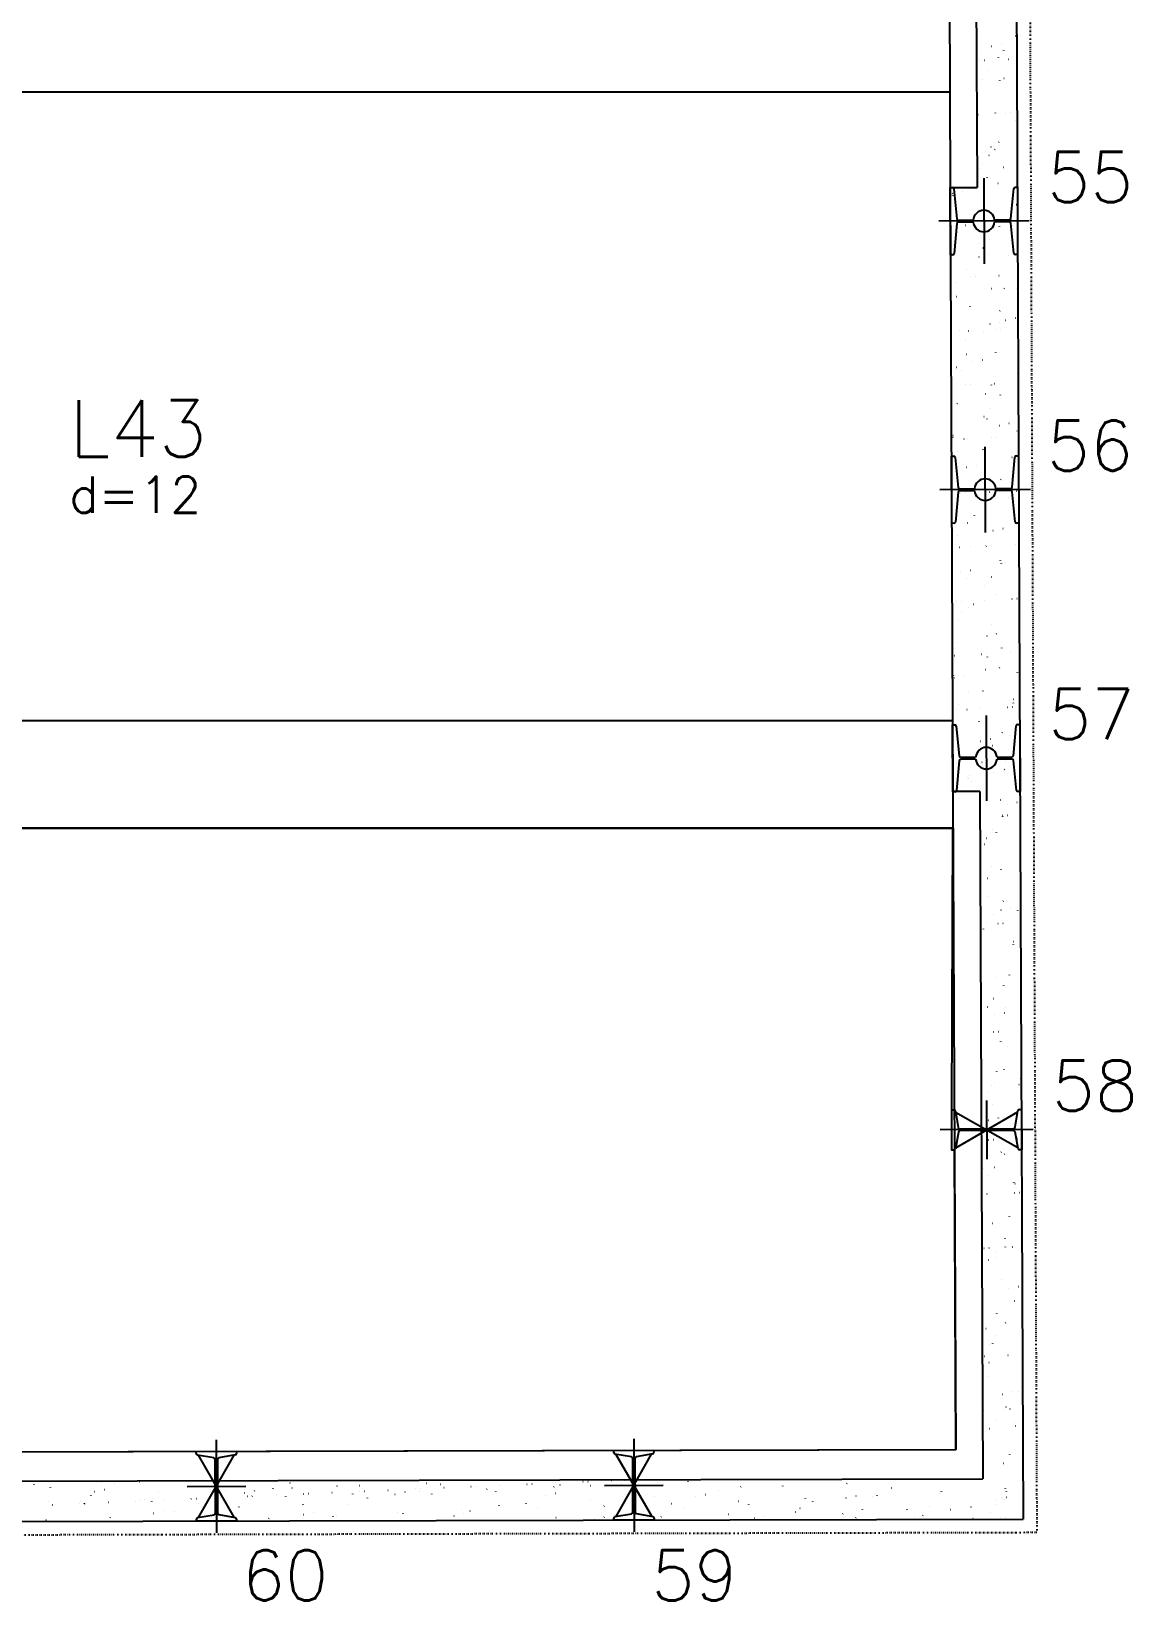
# Model space of a CAD drawing. Extents: x -40810 to 33675, y -2018 to 21213.
# Drawn here: x -7697 to -7287, y 8668 to 9253 of the extents above; entities that cross this region are included whole.
import ezdxf

# ---------------------------------------------------------------- set-up
doc = ezdxf.new("R2010")
doc.units = 0
doc.linetypes.add('DASHED', pattern=[0.75, 0.5, -0.25])
doc.linetypes.add('ESTILO_TQS_0003', pattern=[1.5, 0.5, -0.4, 0.1, -0.5])
doc.layers.get('0').update_dxf_attribs({"color": 1, "lineweight": 9})
for name, color, linetype in [('1', 5, 'Continuous'), ('13', 7, 'Continuous'), ('19', 5, 'Continuous'), ('24', 5, 'ESTILO_TQS_0003'), ('49', 20, 'Continuous'), ('51', 6, 'Continuous'), ('52', 21, 'Continuous'), ('8', 5, 'Continuous'), ('PEDIREITO', 1, 'DASHED')]:
    doc.layers.add(name, color=color, linetype=linetype)
doc.styles.get("Standard").update_dxf_attribs({"font": 'romans.shx', "width": 0.8})

# ---------------------------------------------------------------- blocks, each defined once
blk = doc.blocks.new('_H9EFD498501-001')
for p, q in [((3623.614084, 199.912201), (3623.659741, 199.971702)), ((3629.76326, 198.811685), (3629.773049, 198.886043)), ((3648.581123, 200.82419), (3648.62678, 200.883692)), ((3653.675097, 200.361321), (3653.684887, 200.435679)), ((3662.890154, 201.110053), (3662.963376, 201.126286)), ((3677.513513, 201.353269), (3677.515247, 201.366436)), ((3718.871482, 200.630257), (3718.944704, 200.64649)), ((3719.738357, 198.681034), (3719.784014, 198.740536)), ((3736.527081, 199.408818), (3736.53687, 199.483176)), ((3744.705396, 199.593024), (3744.751053, 199.652525)), ((3769.672435, 200.505013), (3769.718092, 200.564514)), ((3774.85281, 200.150461), (3774.926032, 200.166694)), ((3776.19534, 198.842261), (3776.270269, 198.845533)), ((3786.310703, 199.283908), (3786.385632, 199.287179)), ((3788.183919, 199.365694), (3788.258847, 199.368966)), ((3794.639474, 201.417002), (3794.685131, 201.476503)), ((3797.025496, 199.751726), (3797.100424, 199.754997)), ((3807.140859, 200.193372), (3807.215787, 200.196643)), ((3809.014074, 200.275158), (3809.089003, 200.27843)), ((3817.209515, 199.205162), (3817.255172, 199.264664)), ((3817.855651, 200.66119), (3817.93058, 200.664461)), ((3819.555275, 199.794766), (3819.565064, 199.869124)), ((3827.971014, 201.102836), (3828.045943, 201.106108)), ((3829.84423, 201.184623), (3829.919158, 201.187894)), ((3830.834137, 199.670665), (3830.90736, 199.686898)), ((3838.685806, 201.570654), (3838.760735, 201.573926)), ((3842.176554, 200.117151), (3842.222211, 200.176653)), ((3843.467112, 201.344402), (3843.476902, 201.418761)), ((3867.143593, 201.029141), (3867.18925, 201.088642)), ((3886.815465, 199.190869), (3886.888687, 199.207102)), ((3902.48068, 199.399951), (3902.490469, 199.474309)), ((3926.319096, 200.391899), (3926.328885, 200.466258)), ((3942.796793, 198.711073), (3942.870015, 198.727306)), ((3628.841831, 193.561722), (3628.915053, 193.577955)), ((3640.499615, 192.917658), (3640.574544, 192.92093)), ((3640.923785, 193.544886), (3640.933574, 193.619244)), ((3642.372831, 192.999444), (3642.44776, 193.002716)), ((3642.440242, 192.821238), (3642.485899, 192.88074)), ((3644.83724, 195.945067), (3644.882897, 196.004568)), ((3646.049048, 197.37647), (3646.12227, 197.392703)), ((3649.710158, 198.188118), (3649.78338, 198.204351)), ((3651.214408, 193.385476), (3651.289336, 193.388748)), ((3661.329771, 193.827122), (3661.4047, 193.830394)), ((3663.202986, 193.908909), (3663.277915, 193.91218)), ((3664.762201, 194.536834), (3664.77199, 194.611192)), ((3667.407281, 193.733227), (3667.452938, 193.792729)), ((3669.804279, 196.857056), (3669.849936, 196.916558)), ((3672.044563, 194.29494), (3672.119492, 194.298212)), ((3682.159926, 194.736587), (3682.234855, 194.739858)), ((3684.033142, 194.818373), (3684.10807, 194.821644)), ((3684.823158, 193.081926), (3684.896381, 193.098159)), ((3688.776827, 196.867233), (3688.786617, 196.941592)), ((3692.37432, 194.645217), (3692.419977, 194.704718)), ((3692.874718, 195.204405), (3692.949647, 195.207676)), ((3694.771318, 197.769045), (3694.816975, 197.828547)), ((3702.030376, 196.896674), (3702.103598, 196.912907)), ((3702.990082, 195.646051), (3703.06501, 195.649322)), ((3704.863297, 195.727837), (3704.938226, 195.731109)), ((3705.691486, 197.708322), (3705.764708, 197.724555)), ((3712.688665, 198.41687), (3712.698454, 198.491228)), ((3713.704874, 196.113869), (3713.779803, 196.11714)), ((3717.341359, 195.557206), (3717.387016, 195.616707)), ((3723.820237, 196.555515), (3723.895166, 196.558786)), ((3725.693453, 196.637301), (3725.768381, 196.640573)), ((3734.535029, 197.023333), (3734.609958, 197.026604)), ((3742.308398, 196.469195), (3742.354055, 196.528696)), ((3744.650393, 197.464979), (3744.725321, 197.468251)), ((3746.523608, 197.546766), (3746.598537, 197.550037)), ((3747.790395, 194.922782), (3747.800184, 194.99714)), ((3755.365185, 197.932797), (3755.440113, 197.936069)), ((3758.011703, 196.416878), (3758.084926, 196.433111)), ((3761.672813, 197.228526), (3761.746036, 197.244759)), ((3765.480548, 198.374443), (3765.555477, 198.377715)), ((3767.275437, 197.381184), (3767.321094, 197.440685)), ((3767.353763, 198.45623), (3767.428692, 198.459501)), ((3771.702232, 196.472418), (3771.712022, 196.546777)), ((3792.242476, 198.293173), (3792.288133, 198.352675)), ((3795.540648, 197.464367), (3795.550438, 197.538725)), ((3806.803962, 192.978331), (3806.813752, 193.052689)), ((3813.993031, 195.937082), (3814.066253, 195.953315)), ((3817.654141, 196.74873), (3817.727364, 196.764963)), ((3830.7158, 194.527967), (3830.725589, 194.602325)), ((3854.554216, 195.519915), (3854.564005, 195.594274)), ((3860.888569, 192.877435), (3860.934226, 192.936936)), ((3869.974359, 195.457285), (3870.047581, 195.473518)), ((3873.635469, 196.268934), (3873.708691, 196.285167)), ((3878.568842, 197.850315), (3878.578632, 197.924673)), ((3885.855608, 193.789424), (3885.901265, 193.848926)), ((3910.822647, 194.701413), (3910.868304, 194.760915)), ((3913.567783, 193.575464), (3913.577573, 193.649823)), ((3925.955687, 194.977489), (3926.028909, 194.993722)), ((3929.616797, 195.789138), (3929.690019, 195.805371)), ((3935.789686, 195.613402), (3935.835344, 195.672904)), ((3937.58241, 195.905863), (3937.592199, 195.980222)), ((3960.756725, 196.525392), (3960.802383, 196.584893)), ((3961.494247, 197.4555), (3961.504036, 197.529858)), ((3981.937015, 194.497693), (3982.010237, 194.513926)), ((3630.384252, 192.476012), (3630.459181, 192.479283)), ((3652.010888, 187.720399), (3652.020678, 187.794757)), ((3667.982052, 189.348342), (3668.055274, 189.364575)), ((3671.643162, 190.159991), (3671.716385, 190.176224)), ((3676.025515, 190.050798), (3676.035304, 190.125156)), ((3699.937352, 191.600434), (3699.947142, 191.674793)), ((3711.086335, 187.4055), (3711.131992, 187.465002)), ((3723.775768, 192.592383), (3723.785558, 192.666741)), ((3723.96338, 188.868546), (3724.036602, 188.884779)), ((3727.62449, 189.680195), (3727.697712, 189.696428)), ((3735.039082, 188.106347), (3735.048872, 188.180705)), ((3736.053374, 188.317489), (3736.099031, 188.376991)), ((3740.804486, 192.602129), (3740.877708, 192.618362)), ((3758.950919, 189.655983), (3758.960709, 189.730341)), ((3761.020413, 189.229478), (3761.06607, 189.28898)), ((3779.944708, 188.38875), (3780.01793, 188.404983)), ((3782.789336, 190.647932), (3782.799125, 190.72229)), ((3783.605818, 189.200399), (3783.67904, 189.216632)), ((3785.987452, 190.141468), (3786.033109, 190.200969)), ((3796.785814, 192.122333), (3796.859036, 192.138566)), ((3810.954491, 191.053457), (3811.000148, 191.112958)), ((3817.964487, 187.711532), (3817.974276, 187.78589)), ((3832.177647, 187.086323), (3832.223305, 187.145824)), ((3835.92153, 191.965446), (3835.967187, 192.024947)), ((3835.926036, 187.908954), (3835.999258, 187.925187)), ((3839.587146, 188.720602), (3839.660368, 188.736835)), ((3841.802903, 188.70348), (3841.812693, 188.777839)), ((3852.767142, 191.642537), (3852.840364, 191.65877)), ((3857.144687, 187.998312), (3857.190344, 188.057813)), ((3865.81753, 191.033879), (3865.827319, 191.108238)), ((3882.111726, 188.910301), (3882.157383, 188.969803)), ((3889.729367, 192.583516), (3889.739156, 192.657874)), ((3891.907364, 187.429158), (3891.980586, 187.445391)), ((3895.568474, 188.240806), (3895.641696, 188.257039)), ((3907.078765, 189.82229), (3907.124422, 189.881792)), ((3908.74847, 191.162741), (3908.821692, 191.178974)), ((3924.551865, 186.96845), (3924.551865, 186.96845)), ((3924.551865, 186.96845), (3924.551865, 186.96845)), ((3924.551865, 186.96845), (3924.551865, 186.96845)), ((3924.831097, 189.089428), (3924.840887, 189.163786)), ((3929.164807, 186.979692), (3929.164807, 186.979692)), ((3929.164807, 186.979692), (3929.164807, 186.979692)), ((3929.648805, 187.610451), (3929.694463, 187.669952)), ((3932.045804, 190.734279), (3932.091461, 190.793781)), ((3936.409582, 186.997349), (3936.409582, 186.997349)), ((3936.409582, 186.997349), (3936.409582, 186.997349)), ((3936.409582, 186.997349), (3936.409582, 186.997349)), ((3948.235146, 187.026169), (3948.235146, 187.026169)), ((3948.267298, 187.026247), (3948.267298, 187.026247)), ((3948.267298, 187.026247), (3948.267298, 187.026247)), ((3948.742934, 190.639064), (3948.752724, 190.713423)), ((3951.549802, 187.76101), (3951.623024, 187.777243)), ((3953.477519, 187.038945), (3953.477519, 187.038945)), ((3953.477519, 187.038945), (3953.477519, 187.038945)), ((3954.615845, 188.52244), (3954.661502, 188.581941)), ((3957.012843, 191.646269), (3957.0585, 191.70577)), ((3960.125014, 187.055146), (3960.125014, 187.055146)), ((3960.125014, 187.055146), (3960.125014, 187.055146)), ((3964.729798, 190.682945), (3964.80302, 190.699178)), ((3967.074303, 187.072082), (3967.074303, 187.072082)), ((3967.074303, 187.072082), (3967.074303, 187.072082)), ((3971.982731, 187.084045), (3971.982731, 187.084045)), ((3972.581351, 191.631013), (3972.59114, 191.705371)), ((3973.209078, 187.339932), (3973.284007, 187.343204)), ((3977.790231, 187.098198), (3977.790231, 187.098198)), ((3977.790231, 187.098198), (3977.790231, 187.098198)), ((3979.582884, 189.434429), (3979.628541, 189.49393)), ((3981.979882, 192.558258), (3982.025539, 192.617759)), ((3983.324441, 187.781579), (3983.39937, 187.78485)), ((3983.840447, 187.112943), (3983.840447, 187.112943)), ((3983.840447, 187.112943), (3983.840447, 187.112943)), ((3983.840447, 187.112943), (3983.840447, 187.112943)), ((3983.844665, 187.144977), (3983.854454, 187.219335)), ((3985.197657, 187.863365), (3985.272585, 187.866636)), ((3628.108954, 186.245982), (3628.108954, 186.245982)), ((3628.108954, 186.245982), (3628.108954, 186.245982)), ((3628.172472, 186.72845), (3628.182262, 186.802809)), ((3637.412268, 186.268655), (3637.412268, 186.268655)), ((3637.412268, 186.268655), (3637.412268, 186.268655)), ((3639.96667, 186.274881), (3639.96667, 186.274881)), ((3639.96667, 186.274881), (3639.96667, 186.274881)), ((3651.824387, 186.303779), (3651.824387, 186.303779)), ((3654.275867, 186.309754), (3654.275867, 186.309754)), ((3654.275867, 186.309754), (3654.275867, 186.309754)), ((3654.275867, 186.309754), (3654.275867, 186.309754)), ((3661.72498, 186.327908), (3661.72498, 186.327908)), ((3661.72498, 186.327908), (3661.72498, 186.327908)), ((3663.682103, 186.332678), (3663.682103, 186.332678)), ((3675.53982, 186.361577), (3675.53982, 186.361577)), ((3675.53982, 186.361577), (3675.53982, 186.361577)), ((3675.53982, 186.361577), (3675.53982, 186.361577)), ((3686.037691, 186.387161), (3686.037691, 186.387161)), ((3686.119296, 186.493511), (3686.164953, 186.553012)), ((3687.397536, 186.390476), (3687.397536, 186.390476)), ((3687.397536, 186.390476), (3687.397536, 186.390476)), ((3687.397536, 186.390476), (3687.397536, 186.390476)), ((3699.255253, 186.419374), (3699.255253, 186.419374)), ((3699.255253, 186.419374), (3699.255253, 186.419374)), ((3710.350403, 186.446415), (3710.350403, 186.446415)), ((3711.112969, 186.448273), (3711.112969, 186.448273)), ((3711.112969, 186.448273), (3711.112969, 186.448273)), ((3713.067723, 186.453037), (3713.067723, 186.453037)), ((3713.067723, 186.453037), (3713.067723, 186.453037)), ((3713.067723, 186.453037), (3713.067723, 186.453037)), ((3722.970685, 186.477172), (3722.970685, 186.477172)), ((3734.663114, 186.505668), (3734.663114, 186.505668)), ((3734.828402, 186.50607), (3734.828402, 186.50607)), ((3734.828402, 186.50607), (3734.828402, 186.50607)), ((3734.828402, 186.50607), (3734.828402, 186.50607)), ((3746.686118, 186.534969), (3746.686118, 186.534969)), ((3746.686118, 186.534969), (3746.686118, 186.534969)), ((3746.686118, 186.534969), (3746.686118, 186.534969)), ((3758.543835, 186.563868), (3758.543835, 186.563868)), ((3758.543835, 186.563868), (3758.543835, 186.563868)), ((3758.975826, 186.564921), (3758.975826, 186.564921)), ((3770.401551, 186.592767), (3770.401551, 186.592767)), ((3770.401551, 186.592767), (3770.401551, 186.592767)), ((3771.859578, 186.59632), (3771.859578, 186.59632)), ((3771.859578, 186.59632), (3771.859578, 186.59632)), ((3771.859578, 186.59632), (3771.859578, 186.59632)), ((3782.259268, 186.621665), (3782.259268, 186.621665)), ((3783.288538, 186.624174), (3783.288538, 186.624174)), ((3794.116984, 186.650564), (3794.116984, 186.650564)), ((3805.974701, 186.679463), (3805.974701, 186.679463)), ((3805.974701, 186.679463), (3805.974701, 186.679463)), ((3805.974701, 186.679463), (3805.974701, 186.679463)), ((3807.601249, 186.683427), (3807.601249, 186.683427)), ((3817.832417, 186.708361), (3817.832417, 186.708361)), ((3817.832417, 186.708361), (3817.832417, 186.708361)), ((3829.690133, 186.73726), (3829.690133, 186.73726)), ((3829.690133, 186.73726), (3829.690133, 186.73726)), ((3830.651434, 186.739603), (3830.651434, 186.739603)), ((3830.651434, 186.739603), (3830.651434, 186.739603)), ((3830.651434, 186.739603), (3830.651434, 186.739603)), ((3831.913961, 186.74268), (3831.913961, 186.74268)), ((3831.913961, 186.74268), (3831.913961, 186.74268)), ((3831.913961, 186.74268), (3831.913961, 186.74268)), ((3841.54785, 186.766159), (3841.54785, 186.766159)), ((3853.405566, 186.795058), (3853.405566, 186.795058)), ((3856.226673, 186.801933), (3856.226673, 186.801933)), ((3856.226673, 186.801933), (3856.226673, 186.801933)), ((3856.226673, 186.801933), (3856.226673, 186.801933)), ((3865.263283, 186.823956), (3865.263283, 186.823956)), ((3865.263283, 186.823956), (3865.263283, 186.823956)), ((3865.263283, 186.823956), (3865.263283, 186.823956)), ((3877.120999, 186.852855), (3877.120999, 186.852855)), ((3877.120999, 186.852855), (3877.120999, 186.852855)), ((3877.120999, 186.852855), (3877.120999, 186.852855)), ((3880.539384, 186.861186), (3880.539384, 186.861186)), ((3880.539384, 186.861186), (3880.539384, 186.861186)), ((3880.539384, 186.861186), (3880.539384, 186.861186)), ((3888.978716, 186.881754), (3888.978716, 186.881754)), ((3888.978716, 186.881754), (3888.978716, 186.881754)), ((3889.44329, 186.882886), (3889.44329, 186.882886)), ((3889.44329, 186.882886), (3889.44329, 186.882886)), ((3889.44329, 186.882886), (3889.44329, 186.882886)), ((3900.836432, 186.910652), (3900.836432, 186.910652)), ((3900.836432, 186.910652), (3900.836432, 186.910652)), ((3904.852096, 186.920439), (3904.852096, 186.920439)), ((3904.852096, 186.920439), (3904.852096, 186.920439)), ((3904.852096, 186.920439), (3904.852096, 186.920439)), ((3912.694149, 186.939551), (3912.694149, 186.939551))]:
    blk.add_line(p, q)
blk = doc.blocks.new('_H9EFD498501-003')
for p, q in [((3983.716658, 736.295654), (3983.78988, 736.311887)), ((3988.999881, 739.343622), (3989.045538, 739.403124)), ((3974.518341, 734.256436), (3974.518341, 734.256436)), ((3974.518341, 734.256436), (3974.518341, 734.256436)), ((3974.518341, 734.256436), (3974.518341, 734.256436)), ((3977.516364, 730.339629), (3977.591292, 730.3429)), ((3980.055548, 735.484005), (3980.12877, 735.500238)), ((3982.744857, 731.191917), (3982.790514, 731.251418)), ((3984.712716, 733.974879), (3984.722505, 734.049237)), ((3986.35794, 730.72566), (3986.432869, 730.728932)), ((3974.536545, 730.209527), (3974.536545, 730.209527)), ((3974.536545, 730.209527), (3974.536545, 730.209527)), ((3974.536545, 730.209527), (3974.536545, 730.209527)), ((3975.643148, 730.257842), (3975.718077, 730.261114)), ((3979.000974, 726.312793), (3979.046632, 726.372295)), ((3974.576268, 721.37872), (3974.576268, 721.37872)), ((3974.576268, 721.37872), (3974.576268, 721.37872)), ((3974.57999, 720.551254), (3974.57999, 720.551254)), ((3974.57999, 720.551254), (3974.57999, 720.551254)), ((3976.603976, 723.188965), (3976.649633, 723.248466)), ((3983.224717, 722.672408), (3983.234507, 722.746766)), ((3984.781336, 723.641129), (3984.854558, 723.657362)), ((3974.626959, 710.10934), (3974.626959, 710.10934)), ((3974.626959, 710.10934), (3974.626959, 710.10934)), ((3974.634194, 708.501004), (3974.634194, 708.501004)), ((3974.634194, 708.501004), (3974.634194, 708.501004)), ((3974.634194, 708.501004), (3974.634194, 708.501004)), ((3975.070124, 710.128689), (3975.145053, 710.13196)), ((3981.633929, 710.589173), (3981.643719, 710.663532)), ((3985.185487, 710.570335), (3985.260416, 710.573607)), ((3987.058703, 710.652122), (3987.133631, 710.655393)), ((3989.175111, 707.946296), (3989.220768, 708.005798)), ((3974.69212, 695.623289), (3974.69212, 695.623289)), ((3974.69212, 695.623289), (3974.69212, 695.623289)), ((3974.69212, 695.623289), (3974.69212, 695.623289)), ((3977.757916, 696.302959), (3977.831138, 696.319192)), ((3979.96972, 697.948251), (3979.97951, 698.02261)), ((3981.419026, 697.114608), (3981.492248, 697.130841)), ((3982.920087, 699.794591), (3982.965744, 699.854092)), ((3974.717374, 690.009153), (3974.717374, 690.009153)), ((3975.770887, 690.05515), (3975.845815, 690.058422)), ((3976.779206, 691.791639), (3976.824863, 691.851141)), ((3979.176204, 694.915468), (3979.221861, 694.974969)), ((3984.612463, 690.441182), (3984.687392, 690.444453)), ((3974.721419, 689.109879), (3974.721419, 689.109879)), ((3974.721419, 689.109879), (3974.721419, 689.109879)), ((3978.481722, 686.64578), (3978.491511, 686.720138)), ((3982.483703, 684.460083), (3982.556925, 684.476316)), ((3964.759909, 680.530813), (3964.759909, 680.530813)), ((3964.759909, 680.530813), (3964.759909, 680.530813)), ((3964.759909, 680.530813), (3964.759909, 680.530813)), ((3965.642597, 680.7265), (3965.715819, 680.742733)), ((3965.730409, 679.829345), (3965.740199, 679.903703)), ((3966.7803, 678.76081), (3966.825957, 678.820312)), ((3969.303707, 681.538148), (3969.376929, 681.554381)), ((3989.642246, 681.378981), (3989.652036, 681.453339)), ((3964.779599, 676.153447), (3964.779599, 676.153447)), ((3964.779599, 676.153447), (3964.779599, 676.153447)), ((3964.779599, 676.153447), (3964.779599, 676.153447)), ((3964.795024, 672.724388), (3964.795024, 672.724388)), ((3964.795024, 672.724388), (3964.795024, 672.724388)), ((3964.795024, 672.724388), (3964.795024, 672.724388)), ((3976.890934, 674.562546), (3976.900723, 674.636904)), ((3987.575602, 672.698372), (3987.648824, 672.714605)), ((3989.350341, 676.548971), (3989.395998, 676.608472)), ((3964.809652, 669.472438), (3964.809652, 669.472438)), ((3964.809652, 669.472438), (3964.809652, 669.472438)), ((3964.817836, 667.653097), (3964.817836, 667.653097)), ((3964.817836, 667.653097), (3964.817836, 667.653097)), ((3970.368384, 668.883624), (3970.441607, 668.899857)), ((3973.324647, 669.844211), (3973.399576, 669.847482)), ((3983.095317, 668.397265), (3983.140974, 668.456767)), ((3983.44001, 670.285857), (3983.514939, 670.289128)), ((3985.313226, 670.367643), (3985.388154, 670.370915)), ((3987.978037, 668.738059), (3987.987827, 668.812417)), ((3975.226725, 661.921624), (3975.236514, 661.995982)), ((3976.954436, 660.394313), (3977.000093, 660.453815)), ((3979.351434, 663.518142), (3979.397091, 663.577644)), ((3964.875763, 654.775382), (3964.875763, 654.775382)), ((3964.875763, 654.775382), (3964.875763, 654.775382)), ((3964.875763, 654.775382), (3964.875763, 654.775382)), ((3975.460283, 657.121913), (3975.533505, 657.138146)), ((3979.121393, 657.933562), (3979.194615, 657.949795)), ((3986.490039, 657.435588), (3986.499828, 657.509946)), ((3964.900068, 649.372251), (3964.900068, 649.372251)), ((3964.900068, 649.372251), (3964.900068, 649.372251)), ((3964.900068, 649.372251), (3964.900068, 649.372251)), ((3970.699412, 652.242608), (3970.745069, 652.302109)), ((3972.152194, 649.688885), (3972.227123, 649.692157)), ((3973.738726, 650.619152), (3973.748516, 650.693511)), ((3974.02541, 649.770672), (3974.100338, 649.773943)), ((3982.866986, 650.156703), (3982.941915, 650.159975)), ((3964.92103, 644.712074), (3964.92103, 644.712074)), ((3964.92103, 644.712074), (3964.92103, 644.712074)), ((3964.92103, 644.712074), (3964.92103, 644.712074)), ((3966.955529, 647.363485), (3967.001187, 647.422986)), ((3980.18607, 645.279037), (3980.259293, 645.29527)), ((3984.899251, 645.352353), (3984.90904, 645.426712)), ((3989.52557, 645.151645), (3989.571228, 645.211147)), ((3964.93369, 641.897666), (3964.93369, 641.897666)), ((3967.006074, 642.357103), (3967.079297, 642.373335)), ((3972.147938, 638.535918), (3972.157728, 638.610276)), ((3983.270547, 636.99994), (3983.316204, 637.059441)), ((3979.526664, 632.120817), (3979.572321, 632.180318)), ((3983.235042, 632.711431), (3983.244831, 632.78579)), ((3985.277969, 633.517326), (3985.351191, 633.533559)), ((3988.939079, 634.328975), (3989.012301, 634.345208)), ((3964.990484, 629.272064), (3964.990484, 629.272064)), ((3964.990484, 629.272064), (3964.990484, 629.272064)), ((3964.991618, 629.019951), (3964.991618, 629.019951)), ((3964.991618, 629.019951), (3964.991618, 629.019951)), ((3968.070752, 629.702578), (3968.143974, 629.718811)), ((3970.483729, 625.894996), (3970.493519, 625.969354)), ((3971.57917, 629.559732), (3971.654099, 629.563003)), ((3977.129666, 628.996988), (3977.175323, 629.056489)), ((3981.694533, 630.001378), (3981.769462, 630.00465)), ((3983.567749, 630.083165), (3983.642677, 630.086436)), ((3970.874642, 620.845282), (3970.920299, 620.904784)), ((3981.747043, 621.40896), (3981.756833, 621.483318)), ((3990.003756, 621.674451), (3990.024883, 621.679134)), ((3965.049545, 616.142235), (3965.049545, 616.142235)), ((3965.049545, 616.142235), (3965.049545, 616.142235)), ((3965.049545, 616.142235), (3965.049545, 616.142235)), ((3967.130759, 615.966159), (3967.176416, 616.025661)), ((3968.995731, 614.592525), (3969.00552, 614.666883)), ((3973.16265, 617.940867), (3973.235873, 617.9571)), ((3976.82376, 618.752516), (3976.896983, 618.768749)), ((3989.7008, 613.75432), (3989.746457, 613.813821)), ((3965.062462, 613.270701), (3965.062462, 613.270701)), ((3965.062462, 613.270701), (3965.062462, 613.270701)), ((3965.062462, 613.270701), (3965.062462, 613.270701)), ((3965.080899, 609.171877), (3965.080899, 609.171877)), ((3965.080899, 609.171877), (3965.080899, 609.171877)), ((3965.080899, 609.171877), (3965.080899, 609.171877)), ((3970.406717, 609.404407), (3970.481646, 609.407678)), ((3972.279933, 609.486193), (3972.354861, 609.489465)), ((3980.156255, 609.325726), (3980.166045, 609.400084)), ((3981.121509, 609.872225), (3981.196438, 609.875496)), ((3965.107472, 603.264519), (3965.107472, 603.264519)), ((3965.107472, 603.264519), (3965.107472, 603.264519)), ((3967.404943, 602.50929), (3967.414732, 602.583649)), ((3977.888438, 606.097991), (3977.96166, 606.114224)), ((3983.445777, 605.602614), (3983.491434, 605.662115)), ((3977.304896, 597.599662), (3977.350553, 597.659164)), ((3978.492046, 596.684804), (3978.501836, 596.759162)), ((3979.701894, 600.723491), (3979.747551, 600.782992)), ((3965.165399, 590.386804), (3965.165399, 590.386804)), ((3965.165399, 590.386804), (3965.165399, 590.386804)), ((3965.773119, 590.521532), (3965.846341, 590.537765)), ((3982.980336, 594.33628), (3983.053559, 594.352513)), ((3986.641446, 595.147929), (3986.714669, 595.164162)), ((3989.75536, 592.198767), (3989.76515, 592.273126)), ((3965.171315, 589.07169), (3965.171315, 589.07169)), ((3965.171315, 589.07169), (3965.171315, 589.07169)), ((3965.186663, 585.659782), (3965.186663, 585.659782)), ((3965.740734, 589.868368), (3965.750523, 589.942727)), ((3967.305989, 584.568834), (3967.351646, 584.628335)), ((3969.833693, 589.275253), (3969.908622, 589.278525)), ((3971.049872, 589.447957), (3971.095529, 589.507458)), ((3977.004048, 585.382332), (3977.013837, 585.456691)), ((3979.949056, 589.7169), (3980.023985, 589.720171)), ((3981.822272, 589.798686), (3981.8972, 589.801958)), ((3965.203893, 581.829329), (3965.203893, 581.829329)), ((3965.203893, 581.829329), (3965.203893, 581.829329)), ((3965.203893, 581.829329), (3965.203893, 581.829329)), ((3970.865018, 578.759821), (3970.93824, 578.776054)), ((3974.526128, 579.57147), (3974.59935, 579.587703)), ((3987.706124, 582.493405), (3987.779346, 582.509638)), ((3988.164572, 580.115533), (3988.174362, 580.189892)), ((3989.87603, 582.356994), (3989.921687, 582.416495)), ((3965.223327, 577.509088), (3965.223327, 577.509088)), ((3965.223327, 577.509088), (3965.223327, 577.509088)), ((3965.223327, 577.509088), (3965.223327, 577.509088)), ((3975.41326, 573.299098), (3975.423049, 573.373456)), ((3983.621006, 574.205288), (3983.666663, 574.26479)), ((3965.261731, 568.971503), (3965.261731, 568.971503)), ((3965.261731, 568.971503), (3965.261731, 568.971503)), ((3965.261731, 568.971503), (3965.261731, 568.971503)), ((3968.66124, 569.119928), (3968.736169, 569.1232)), ((3970.534455, 569.201715), (3970.609384, 569.204986)), ((3975.590805, 566.916945), (3975.664027, 566.933178)), ((3979.376032, 569.587746), (3979.450961, 569.591018)), ((3979.877124, 569.326165), (3979.922781, 569.385667)), ((3986.500363, 567.474611), (3986.510153, 567.54897)), ((3989.491395, 570.029393), (3989.566324, 570.032664)), ((3965.281254, 564.631373), (3965.281254, 564.631373)), ((3965.281254, 564.631373), (3965.281254, 564.631373)), ((3977.480125, 566.202337), (3977.525783, 566.261838)), ((3971.225102, 558.050631), (3971.270759, 558.110132)), ((3973.749051, 560.658176), (3973.75884, 560.732534)), ((3980.682704, 555.155234), (3980.755926, 555.171467)), ((3984.343814, 555.966883), (3984.417036, 555.983116)), ((3985.012365, 556.17214), (3985.022154, 556.246498)), ((3965.339181, 551.753657), (3965.339181, 551.753657)), ((3965.339181, 551.753657), (3965.339181, 551.753657)), ((3965.339181, 551.753657), (3965.339181, 551.753657)), ((3965.345325, 550.387956), (3965.345325, 550.387956)), ((3965.345325, 550.387956), (3965.345325, 550.387956)), ((3965.345325, 550.387956), (3965.345325, 550.387956)), ((3967.481219, 553.171508), (3967.526876, 553.231009)), ((3972.261052, 549.355705), (3972.270842, 549.430063)), ((3978.203579, 549.432421), (3978.278508, 549.435693)), ((3980.076795, 549.514208), (3980.151723, 549.517479)), ((3988.918371, 549.900239), (3988.9933, 549.903511)), ((3990.05126, 550.959668), (3990.096917, 551.01917)), ((3965.352147, 548.871316), (3965.352147, 548.871316)), ((3965.352147, 548.871316), (3965.352147, 548.871316)), ((3968.088216, 548.990775), (3968.163145, 548.994046)), ((3983.421577, 544.088906), (3983.431366, 544.163264)), ((3965.397109, 538.875942), (3965.397109, 538.875942)), ((3965.397109, 538.875942), (3965.397109, 538.875942)), ((3965.397109, 538.875942), (3965.397109, 538.875942)), ((3968.567385, 539.578775), (3968.640607, 539.595008)), ((3972.228495, 540.390424), (3972.301717, 540.406657)), ((3980.052353, 537.92884), (3980.098011, 537.988341)), ((3983.796236, 542.807963), (3983.841893, 542.867464)), ((3985.408491, 543.312359), (3985.481713, 543.328592)), ((3970.670264, 537.27247), (3970.680054, 537.346829)), ((3977.655355, 534.805011), (3977.701012, 534.864512)), ((3965.442563, 528.771128), (3965.442563, 528.771128)), ((3965.442563, 528.771128), (3965.442563, 528.771128)), ((3965.442563, 528.771128), (3965.442563, 528.771128)), ((3965.455036, 525.998226), (3965.455036, 525.998226)), ((3965.455036, 525.998226), (3965.455036, 525.998226)), ((3966.915763, 528.83545), (3966.990692, 528.838721)), ((3968.788978, 528.917236), (3968.863907, 528.920508)), ((3971.400332, 526.653305), (3971.445989, 526.712807)), ((3973.293173, 527.735899), (3973.366395, 527.752132)), ((3977.630555, 529.303268), (3977.705484, 529.306539)), ((3981.757368, 531.447984), (3981.767157, 531.522342)), ((3987.745918, 529.744914), (3987.820847, 529.748185)), ((3989.619134, 529.8267), (3989.694062, 529.829972)), ((3967.656449, 521.774182), (3967.702106, 521.833684)), ((3969.006055, 524.631548), (3969.015845, 524.705907)), ((3980.269369, 520.145512), (3980.279159, 520.219871)), ((3965.486756, 518.946583), (3965.486756, 518.946583)), ((3965.486756, 518.946583), (3965.486756, 518.946583)), ((3965.486756, 518.946583), (3965.486756, 518.946583)), ((3978.385071, 515.974189), (3978.458293, 515.990421)), ((3982.046181, 516.785837), (3982.119403, 516.80207)), ((3990.22649, 519.562343), (3990.272147, 519.621844)), ((3965.512963, 513.120511), (3965.512963, 513.120511)), ((3965.512963, 513.120511), (3965.512963, 513.120511)), ((3965.512963, 513.120511), (3965.512963, 513.120511)), ((3965.532978, 508.670941), (3965.532978, 508.670941)), ((3965.532978, 508.670941), (3965.532978, 508.670941)), ((3966.342739, 508.706296), (3966.417668, 508.709568)), ((3967.518057, 513.329077), (3967.527846, 513.403435)), ((3976.458102, 509.147943), (3976.533031, 509.151214)), ((3978.331318, 509.229729), (3978.406246, 509.233)), ((3983.971466, 511.410637), (3984.017123, 511.470139)), ((3987.172894, 509.615761), (3987.247823, 509.619032)), ((3977.830585, 503.407685), (3977.876242, 503.467187)), ((3978.678581, 508.062278), (3978.688371, 508.136636)), ((3980.227583, 506.531514), (3980.27324, 506.591016)), ((3983.110859, 504.131313), (3983.184081, 504.147546)), ((3965.57089, 500.242795), (3965.57089, 500.242795)), ((3965.57089, 500.242795), (3965.57089, 500.242795)), ((3965.57089, 500.242795), (3965.57089, 500.242795)), ((3965.578302, 498.595175), (3965.578302, 498.595175)), ((3965.578302, 498.595175), (3965.578302, 498.595175)), ((3965.927269, 501.245843), (3965.937058, 501.320201)), ((3966.269753, 500.397729), (3966.342975, 500.413962)), ((3969.930863, 501.209378), (3970.004085, 501.225611)), ((3989.765685, 502.237791), (3989.775474, 502.31215)), ((3971.575561, 495.25598), (3971.621219, 495.315481)), ((3977.014372, 495.421356), (3977.024162, 495.495714)), ((3988.202757, 492.369602), (3988.275979, 492.385835)), ((3988.277686, 490.93532), (3988.287476, 491.009678)), ((3965.623394, 488.570754), (3965.623394, 488.570754)), ((3965.628187, 487.505211), (3965.628187, 487.505211)), ((3965.628187, 487.505211), (3965.628187, 487.505211)), ((3965.628187, 487.505211), (3965.628187, 487.505211)), ((3965.628818, 487.36508), (3965.628818, 487.36508)), ((3965.628818, 487.36508), (3965.628818, 487.36508)), ((3967.043501, 488.632758), (3967.11843, 488.636029)), ((3967.831679, 490.376857), (3967.877336, 490.436358)), ((3970.99554, 488.554854), (3971.068762, 488.571086)), ((3975.885078, 489.018789), (3975.960007, 489.022061)), ((3986.000441, 489.460436), (3986.07537, 489.463707)), ((3987.873657, 489.542222), (3987.948585, 489.545493)), ((3990.40172, 488.165017), (3990.447377, 488.224519)), ((3975.526374, 484.118885), (3975.536163, 484.193243)), ((3984.146696, 480.013311), (3984.192353, 480.072813)), ((3965.686745, 474.487364), (3965.686745, 474.487364)), ((3965.686745, 474.487364), (3965.686745, 474.487364)), ((3965.686745, 474.487364), (3965.686745, 474.487364)), ((3976.087439, 476.793143), (3976.160661, 476.809376)), ((3979.748549, 477.604791), (3979.821771, 477.621024)), ((3980.402813, 475.134188), (3980.44847, 475.19369)), ((3986.686898, 478.852086), (3986.696688, 478.926444)), ((3967.075465, 468.530019), (3967.075465, 468.530019)), ((3967.075465, 468.530019), (3967.075465, 468.530019)), ((3967.075465, 468.530019), (3967.075465, 468.530019)), ((3973.935586, 472.03565), (3973.945375, 472.110009)), ((3974.712625, 468.863464), (3974.787554, 468.866736)), ((3976.585841, 468.94525), (3976.660769, 468.948522)), ((3978.005815, 472.01036), (3978.051472, 472.069861)), ((3985.427417, 469.331282), (3985.502346, 469.334554)), ((3971.351236, 463.337944), (3971.351236, 463.337944)), ((3971.689225, 462.927524), (3971.689225, 462.927524)), ((3971.689225, 462.927524), (3971.689225, 462.927524)), ((3971.750791, 463.858654), (3971.796448, 463.918156)), ((3972.592134, 461.83112), (3972.592134, 461.83112)), ((3972.592134, 461.83112), (3972.592134, 461.83112)), ((3980.813226, 464.950267), (3980.886448, 464.9665)), ((3985.022689, 466.211164), (3985.032479, 466.285522)), ((3990.576949, 456.767691), (3990.622607, 456.827193)), ((3975.792738, 450.946694), (3975.792738, 450.946694)), ((3975.792738, 450.946694), (3975.792738, 450.946694)), ((3975.792738, 450.946694), (3975.792738, 450.946694)), ((3983.534691, 454.908692), (3983.54448, 454.983051)), ((3985.905125, 453.188556), (3985.978347, 453.204789)), ((3989.566235, 454.000204), (3989.639457, 454.016437)), ((3975.802363, 448.806908), (3975.802363, 448.806908)), ((3975.802363, 448.806908), (3975.802363, 448.806908)), ((3975.802363, 448.806908), (3975.802363, 448.806908)), ((3984.254964, 449.175957), (3984.329893, 449.179228)), ((3984.321926, 448.615986), (3984.367583, 448.675487)), ((3986.12818, 449.257743), (3986.203108, 449.261015)), ((3977.450916, 438.423745), (3977.524138, 438.439978)), ((3978.181045, 440.613034), (3978.226702, 440.672535)), ((3980.578043, 443.736863), (3980.6237, 443.796364)), ((3981.943903, 442.825458), (3981.953692, 442.899816)), ((3990.630912, 441.34568), (3990.704134, 441.361913)), ((3975.850665, 438.068978), (3975.850665, 438.068978)), ((3975.852869, 437.578897), (3975.852869, 437.578897)), ((3975.852869, 437.578897), (3975.852869, 437.578897)), ((3975.892779, 428.706721), (3975.892779, 428.706721)), ((3975.892779, 428.706721), (3975.892779, 428.706721)), ((3980.279694, 430.184536), (3980.289483, 430.258894)), ((3983.68194, 429.046804), (3983.756869, 429.050075)), ((3975.908592, 425.191263), (3975.908592, 425.191263)), ((3975.908592, 425.191263), (3975.908592, 425.191263)), ((3978.515593, 425.769221), (3978.588816, 425.785454)), ((3990.752179, 425.370366), (3990.797836, 425.429867)), ((3978.791695, 418.882064), (3978.801485, 418.956423)), ((3984.497156, 417.21866), (3984.542813, 417.278162)), ((3987.268602, 414.819158), (3987.341824, 414.835391)), ((3975.96652, 412.313547), (3975.96652, 412.313547)), ((3975.96652, 412.313547), (3975.96652, 412.313547)), ((3975.96652, 412.313547), (3975.96652, 412.313547)), ((3978.356275, 409.215708), (3978.401932, 409.27521)), ((3980.753273, 412.339537), (3980.79893, 412.399039)), ((3983.607492, 414.00751), (3983.680714, 414.023743)), ((3989.95222, 413.615266), (3989.962009, 413.689624)), ((3975.983195, 408.606534), (3975.983195, 408.606534)), ((3975.983195, 408.606534), (3975.983195, 408.606534)), ((3975.983195, 408.606534), (3975.983195, 408.606534)), ((3975.994301, 406.137524), (3975.994301, 406.137524)), ((3975.994301, 406.137524), (3975.994301, 406.137524)), ((3977.200907, 406.79883), (3977.210697, 406.873189)), ((3982.509487, 408.891478), (3982.584416, 408.89475)), ((3984.382703, 408.973265), (3984.457631, 408.976536)), ((3976.024447, 399.435831), (3976.024447, 399.435831)), ((3976.024447, 399.435831), (3976.024447, 399.435831)), ((3976.031289, 397.914698), (3976.031289, 397.914698)), ((3976.031289, 397.914698), (3976.031289, 397.914698)), ((3988.288011, 400.974344), (3988.297801, 401.048702)), ((3988.333279, 402.164634), (3988.406502, 402.180867)), ((3990.927409, 393.97304), (3990.973066, 394.032542)), ((3976.07361, 388.506347), (3976.07361, 388.506347)), ((3976.07361, 388.506347), (3976.07361, 388.506347)), ((3976.082374, 386.558116), (3976.082374, 386.558116)), ((3976.082374, 386.558116), (3976.082374, 386.558116)), ((3976.217961, 386.588175), (3976.291183, 386.604408)), ((3981.936463, 388.762325), (3982.011392, 388.765596)), ((3984.672385, 385.821335), (3984.718043, 385.880836)), ((3986.800012, 389.671872), (3986.809802, 389.74623)), ((3980.928503, 380.942211), (3980.97416, 381.001713)), ((3976.135732, 374.696151), (3976.135732, 374.696151)), ((3976.135732, 374.696151), (3976.135732, 374.696151)), ((3978.531505, 377.818383), (3978.577162, 377.877884)), ((3981.309859, 374.826464), (3981.383082, 374.842697)), ((3984.970969, 375.638112), (3985.044192, 375.654345)), ((3985.209224, 377.588638), (3985.219014, 377.662996)), ((3976.140301, 373.6804), (3976.140301, 373.6804)), ((3976.140301, 373.6804), (3976.140301, 373.6804)), ((3976.140301, 373.6804), (3976.140301, 373.6804)), ((3976.164026, 368.40616), (3976.164026, 368.40616)), ((3976.164026, 368.40616), (3976.164026, 368.40616)), ((3976.164026, 368.40616), (3976.164026, 368.40616)), ((3980.76401, 368.607), (3980.838939, 368.610271)), ((3982.637226, 368.688786), (3982.712154, 368.692058)), ((3983.545016, 364.947716), (3983.554805, 365.022074)), ((3986.035647, 362.983588), (3986.108869, 362.999821)), ((3991.102639, 362.575714), (3991.148296, 362.635216)), ((3976.198229, 360.802685), (3976.198229, 360.802685)), ((3976.198229, 360.802685), (3976.198229, 360.802685)), ((3982.057017, 353.645244), (3982.066806, 353.719603)), ((3984.847615, 354.424009), (3984.893272, 354.48351)), ((3991.127545, 351.221877), (3991.200768, 351.23811)), ((3976.254442, 348.305973), (3976.254442, 348.305973)), ((3976.254442, 348.305973), (3976.254442, 348.305973)), ((3976.256156, 347.924969), (3976.256156, 347.924969)), ((3976.256156, 347.924969), (3976.256156, 347.924969)), ((3976.256156, 347.924969), (3976.256156, 347.924969)), ((3978.706734, 346.421057), (3978.752391, 346.480559)), ((3980.190986, 348.477846), (3980.265915, 348.481118)), ((3981.103732, 349.544886), (3981.14939, 349.604387)), ((3990.30635, 348.919493), (3990.381278, 348.922764)), ((3976.277164, 343.254779), (3976.277164, 343.254779)), ((3976.277164, 343.254779), (3976.277164, 343.254779)), ((3980.466229, 341.56201), (3980.476018, 341.636369)), ((3976.314083, 335.047254), (3976.314083, 335.047254)), ((3976.314083, 335.047254), (3976.314083, 335.047254)), ((3976.314083, 335.047254), (3976.314083, 335.047254)), ((3979.012227, 335.645418), (3979.085449, 335.661651)), ((3982.673337, 336.457066), (3982.746559, 336.473299)), ((3976.344858, 328.205786), (3976.344858, 328.205786)), ((3976.344858, 328.205786), (3976.344858, 328.205786)), ((3976.344858, 328.205786), (3976.344858, 328.205786)), ((3978.80202, 328.921088), (3978.81181, 328.995447)), ((3979.018533, 328.322521), (3979.093462, 328.325793)), ((3980.891749, 328.404308), (3980.966677, 328.407579)), ((3989.733325, 328.790339), (3989.808254, 328.793611)), ((3991.277869, 331.178389), (3991.323526, 331.23789)), ((3976.37201, 322.169538), (3976.37201, 322.169538)), ((3976.37201, 322.169538), (3976.37201, 322.169538)), ((3983.738014, 323.802542), (3983.811236, 323.818775)), ((3985.022845, 323.026683), (3985.068502, 323.086185)), ((3990.065334, 324.435052), (3990.075123, 324.50941)), ((3977.314021, 317.618617), (3977.323811, 317.692975)), ((3981.278962, 318.14756), (3981.324619, 318.207062)), ((3976.418595, 311.813406), (3976.418595, 311.813406)), ((3976.418595, 311.813406), (3976.418595, 311.813406)), ((3976.422928, 310.850092), (3976.422928, 310.850092)), ((3976.422928, 310.850092), (3976.422928, 310.850092)), ((3976.422928, 310.850092), (3976.422928, 310.850092)), ((3978.881964, 315.023731), (3978.927621, 315.083233)), ((3988.474546, 312.351818), (3988.484336, 312.426176)), ((3988.829913, 312.040831), (3988.903135, 312.057064)), ((3976.429938, 309.291823), (3976.429938, 309.291823)), ((3976.429938, 309.291823), (3976.429938, 309.291823)), ((3976.429938, 309.291823), (3976.429938, 309.291823)), ((3976.435274, 308.105599), (3976.435274, 308.105599)), ((3976.435274, 308.105599), (3976.435274, 308.105599)), ((3978.445509, 308.193368), (3978.520438, 308.196639)), ((3988.560872, 308.635014), (3988.635801, 308.638286)), ((3990.434088, 308.716801), (3990.509017, 308.720072)), ((3986.810337, 299.710896), (3986.820127, 299.785254)), ((3991.453099, 299.781063), (3991.472754, 299.806679)), ((3976.487865, 296.414107), (3976.487865, 296.414107)), ((3976.487865, 296.414107), (3976.487865, 296.414107)), ((3976.487865, 296.414107), (3976.487865, 296.414107)), ((3976.714594, 296.464372), (3976.787816, 296.480605)), ((3980.375704, 297.276021), (3980.448926, 297.292253)), ((3976.525689, 288.005412), (3976.525689, 288.005412)), ((3976.525689, 288.005412), (3976.525689, 288.005412)), ((3976.525689, 288.005412), (3976.525689, 288.005412)), ((3977.273056, 288.038043), (3977.347985, 288.041314)), ((3979.146272, 288.119829), (3979.2212, 288.123101)), ((3981.454192, 286.750235), (3981.499849, 286.809736)), ((3985.198075, 291.629358), (3985.243732, 291.688859)), ((3985.322339, 288.408424), (3985.332128, 288.482783)), ((3987.987848, 288.505861), (3988.062777, 288.509132)), ((3976.545792, 283.536392), (3976.545792, 283.536392)), ((3976.545792, 283.536392), (3976.545792, 283.536392)), ((3979.057194, 283.626406), (3979.102851, 283.685907)), ((3981.440382, 284.621496), (3981.513604, 284.637729)), ((3976.560026, 280.372034), (3976.560026, 280.372034)), ((3976.560026, 280.372034), (3976.560026, 280.372034)), ((3983.731551, 276.32519), (3983.74134, 276.399549)), ((3976.60372, 270.658676), (3976.60372, 270.658676)), ((3976.60372, 270.658676), (3976.60372, 270.658676)), ((3976.60372, 270.658676), (3976.60372, 270.658676)), ((3986.53228, 272.859785), (3986.605502, 272.876018)), ((3990.19339, 273.671434), (3990.266612, 273.687667)), ((3976.616105, 267.905225), (3976.616105, 267.905225)), ((3976.616105, 267.905225), (3976.616105, 267.905225)), ((3976.700032, 267.908889), (3976.774961, 267.912161)), ((3982.067342, 263.684268), (3982.077131, 263.758627)), ((3986.815395, 268.350536), (3986.890324, 268.353807)), ((3988.688611, 268.432322), (3988.763539, 268.435593)), ((3976.661647, 257.780961), (3976.661647, 257.780961)), ((3978.078072, 258.094975), (3978.151294, 258.111208)), ((3985.373305, 260.232032), (3985.418962, 260.291533)), ((3991.258068, 261.016909), (3991.33129, 261.033142)), ((3979.232424, 252.22908), (3979.278081, 252.288582)), ((3980.579343, 252.381797), (3980.589132, 252.456155)), ((3981.629422, 255.352909), (3981.675079, 255.41241)), ((3976.701458, 248.930661), (3976.701458, 248.930661)), ((3976.701458, 248.930661), (3976.701458, 248.930661)), ((3976.706521, 247.805038), (3976.706521, 247.805038)), ((3977.400795, 247.835351), (3977.475723, 247.838622)), ((3979.142749, 245.44045), (3979.215971, 245.456683)), ((3986.242371, 248.221382), (3986.3173, 248.224654)), ((3976.719574, 244.903245), (3976.719574, 244.903245)), ((3976.719574, 244.903245), (3976.719574, 244.903245)), ((3978.988555, 240.298563), (3978.998345, 240.372921)), ((3987.895758, 234.490388), (3987.96898, 234.506621)), ((3990.075659, 234.474076), (3990.085448, 234.548434)), ((3976.777501, 232.02553), (3976.777501, 232.02553)), ((3976.777501, 232.02553), (3976.777501, 232.02553)), ((3976.777501, 232.02553), (3976.777501, 232.02553)), ((3984.234648, 233.678739), (3984.30787, 233.694972)), ((3985.069918, 228.066057), (3985.144847, 228.069329)), ((3985.548535, 228.834706), (3985.594192, 228.894208)), ((3986.943134, 228.147843), (3987.018062, 228.151115)), ((3976.796937, 227.704851), (3976.796937, 227.704851)), ((3976.796937, 227.704851), (3976.796937, 227.704851)), ((3976.796937, 227.704851), (3976.796937, 227.704851)), ((3976.814567, 223.785485), (3976.814567, 223.785485)), ((3977.324346, 227.657641), (3977.334136, 227.731999)), ((3981.804652, 223.955583), (3981.850309, 224.015085)), ((3988.58766, 223.171604), (3988.59745, 223.245963)), ((3976.835429, 219.147814), (3976.835429, 219.147814)), ((3976.835429, 219.147814), (3976.835429, 219.147814)), ((3976.842889, 217.489288), (3976.842889, 217.489288)), ((3976.842889, 217.489288), (3976.842889, 217.489288)), ((3979.407654, 220.831755), (3979.453311, 220.891256)), ((3988.960435, 221.835863), (3989.033657, 221.852096)), ((3986.996872, 211.08837), (3987.006662, 211.162729)), ((3976.887353, 207.604664), (3976.887353, 207.604664)), ((3976.887353, 207.604664), (3976.887353, 207.604664)), ((3976.893356, 206.270099), (3976.918339, 206.275637)), ((3976.893356, 206.270099), (3976.893356, 206.270099)), ((3976.893356, 206.270099), (3976.893356, 206.270099)), ((3984.496894, 207.936904), (3984.571823, 207.940175)), ((3983.941774, 195.115045), (3983.941774, 195.115045)), ((3984.08411, 194.973693), (3984.08411, 194.973693)), ((3984.783849, 194.27879), (3984.783849, 194.27879)), ((3985.332663, 198.447448), (3985.342453, 198.521807)), ((3985.598125, 195.309342), (3985.671347, 195.325575)), ((3985.723764, 197.437381), (3985.769422, 197.496882)), ((3990.989294, 188.116233), (3990.989294, 188.116233)), ((3990.989294, 188.116233), (3990.989294, 188.116233))]:
    blk.add_line(p, q)

msp = doc.modelspace()

# ---------------------------------------------------------------- linework, layer by layer
at = {"layer": '1'}
msp.add_line((-7354.595, 9229.996), (-7957.184, 9229.996), dxfattribs=at)
for points in [[(-7353.542, 8995.996), (-7957.184, 8995.996)], [(-7966.684, 8955.996), (-7353.407, 8955.996)]]:
    msp.add_lwpolyline(points, dxfattribs=at)
at = {"layer": '24'}
for p, q in [((-7339.339, 12507.92), (-7322.183, 8693.78)), ((-7322.183, 8693.711), (-10885.622, 8685.087))]:
    msp.add_line(p, q, dxfattribs=at)
at = {"layer": '49'}
for p, q in [((-7346.799, 13054.683), (-7327.205, 8698.753)), ((-7371.687, 13029.706), (-7354.435, 9194.486)), ((-7347.919, 9969.032), (-7344.435, 9194.531)), ((-7354.435, 9194.486), (-7344.435, 9194.531)), ((-7354.435, 9194.486), (-7353.423, 8969.49)), ((-7353.424, 8969.603), (-7352.322, 8724.691)), ((-7343.423, 8969.603), (-7353.423, 8969.603)), ((-7343.423, 8969.603), (-7342.272, 8713.716))]:
    msp.add_line(p, q, dxfattribs=at)
at = {"layer": '49', "linetype": 'Continuous'}
for p, q in [((-10097.76, 8718), (-7352.322, 8724.691)), ((-10097.733, 8707), (-7342.272, 8713.716)), ((-10097.697, 8692.001), (-7327.205, 8698.753))]:
    msp.add_line(p, q, dxfattribs=at)
at = {"layer": '51'}
for p, q in [((-7341.951, 9197.951), (-7341.807, 9166.134)), ((-7354.435, 9194.486), (-7353.681, 9194.489)), ((-7354.323, 9169.486), (-7354.435, 9194.486)), ((-7353.07, 9194.009), (-7351.956, 9182.874)), ((-7331.81, 9182.964), (-7330.796, 9194.109)), ((-7330.189, 9194.595), (-7329.435, 9194.599)), ((-7329.435, 9194.599), (-7329.323, 9169.599)), ((-7325.03, 9182.118), (-7358.728, 9181.967)), ((-7351.948, 9181.121), (-7352.962, 9169.975)), ((-7351.346, 9182.393), (-7345.862, 9182.418)), ((-7345.859, 9181.631), (-7351.341, 9181.606)), ((-7337.899, 9182.454), (-7332.417, 9182.479)), ((-7332.413, 9181.692), (-7337.896, 9181.667)), ((-7330.688, 9170.076), (-7331.802, 9181.211)), ((-7353.569, 9169.49), (-7354.323, 9169.486)), ((-7329.323, 9169.599), (-7330.077, 9169.595)), ((-7341.501, 9097.953), (-7341.358, 9066.136)), ((-7353.985, 9094.488), (-7353.231, 9094.492)), ((-7353.873, 9069.488), (-7353.985, 9094.488)), ((-7352.62, 9094.011), (-7351.506, 9082.876)), ((-7331.361, 9082.966), (-7330.346, 9094.112)), ((-7329.74, 9094.597), (-7328.986, 9094.601)), ((-7328.986, 9094.601), (-7328.873, 9069.601)), ((-7324.581, 9082.12), (-7358.278, 9081.969)), ((-7351.498, 9081.123), (-7352.512, 9069.977)), ((-7350.896, 9082.395), (-7345.413, 9082.42)), ((-7345.409, 9081.633), (-7350.891, 9081.608)), ((-7337.449, 9082.456), (-7331.967, 9082.481)), ((-7331.963, 9081.694), (-7337.446, 9081.669)), ((-7330.238, 9070.078), (-7331.353, 9081.213)), ((-7353.119, 9069.492), (-7353.873, 9069.488)), ((-7328.873, 9069.601), (-7329.627, 9069.597)), ((-7341.051, 8997.955), (-7340.908, 8966.138)), ((-7353.535, 8994.49), (-7352.781, 8994.494)), ((-7353.423, 8969.49), (-7353.535, 8994.49)), ((-7352.171, 8994.013), (-7351.056, 8982.878)), ((-7330.911, 8982.968), (-7329.896, 8994.114)), ((-7329.29, 8994.599), (-7328.536, 8994.603)), ((-7328.536, 8994.603), (-7328.423, 8969.603)), ((-7351.048, 8981.125), (-7352.062, 8969.979)), ((-7350.446, 8982.397), (-7344.963, 8982.422)), ((-7344.959, 8981.635), (-7350.442, 8981.61)), ((-7337, 8982.458), (-7331.517, 8982.483)), ((-7331.514, 8981.696), (-7336.996, 8981.671)), ((-7329.788, 8970.08), (-7330.903, 8981.215)), ((-7352.669, 8969.494), (-7353.423, 8969.49)), ((-7328.423, 8969.603), (-7329.177, 8969.599)), ((-7340.881, 8854.63), (-7340.783, 8832.812)), ((-7353.865, 8851.163), (-7353.111, 8851.166)), ((-7353.798, 8836.163), (-7353.865, 8851.163)), ((-7352.5, 8850.686), (-7351.408, 8844.55)), ((-7352.434, 8850.313), (-7329.229, 8837.13)), ((-7352.374, 8837.026), (-7329.289, 8850.417)), ((-7330.263, 8844.645), (-7329.226, 8850.791)), ((-7328.62, 8851.276), (-7327.866, 8851.28)), ((-7327.866, 8851.28), (-7327.798, 8836.28)), ((-7323.483, 8843.799), (-7358.18, 8843.643)), ((-7351.4, 8842.797), (-7352.437, 8836.652)), ((-7350.799, 8844.07), (-7330.869, 8844.16)), ((-7330.866, 8843.373), (-7350.794, 8843.283)), ((-7329.163, 8836.757), (-7330.255, 8842.892)), ((-7353.044, 8836.166), (-7353.798, 8836.163)), ((-7327.798, 8836.28), (-7328.552, 8836.276)), ((-7635.203, 8723.953), (-7620.203, 8723.989)), ((-7635.202, 8723.199), (-7635.203, 8723.953)), ((-7627.714, 8728.32), (-7627.63, 8693.623)), ((-7620.203, 8723.989), (-7620.202, 8723.235)), ((-7479.745, 8724.329), (-7464.745, 8724.366)), ((-7479.744, 8723.575), (-7479.745, 8724.329)), ((-7473.116, 8721.918), (-7479.259, 8722.968)), ((-7465.542, 8699.791), (-7478.885, 8722.904)), ((-7478.829, 8699.759), (-7465.598, 8722.936)), ((-7472.256, 8728.696), (-7472.172, 8693.999)), ((-7465.225, 8723.002), (-7471.363, 8721.922)), ((-7464.745, 8724.366), (-7464.744, 8723.612)), ((-7628.574, 8721.542), (-7634.717, 8722.592)), ((-7621.001, 8699.415), (-7634.344, 8722.528)), ((-7634.287, 8699.383), (-7621.057, 8722.56)), ((-7628.041, 8701.005), (-7628.09, 8720.934)), ((-7627.303, 8720.936), (-7627.254, 8701.008)), ((-7620.683, 8722.626), (-7626.821, 8721.546)), ((-7472.583, 8701.381), (-7472.632, 8721.311)), ((-7471.845, 8721.313), (-7471.796, 8701.384)), ((-7483.123, 8711.321), (-7461.305, 8711.374)), ((-7638.581, 8710.945), (-7616.763, 8710.998)), ((-7634.661, 8699.317), (-7628.523, 8700.396)), ((-7626.77, 8700.401), (-7620.627, 8699.351)), ((-7479.203, 8699.693), (-7473.065, 8700.773)), ((-7471.312, 8700.777), (-7465.169, 8699.727)), ((-7635.141, 8697.953), (-7635.142, 8698.707)), ((-7620.141, 8697.989), (-7635.141, 8697.953)), ((-7620.142, 8698.744), (-7620.141, 8697.989)), ((-7479.682, 8698.329), (-7479.684, 8699.083)), ((-7464.682, 8698.366), (-7479.682, 8698.329)), ((-7464.684, 8699.12), (-7464.682, 8698.366))]:
    msp.add_line(p, q, dxfattribs=at)
for centre, radius, start, end in [((-7353.678, 9193.864), 0.625, 13.396504, 90.257729), ((-7330.187, 9193.97), 0.625, 90.257729, 167.118955), ((-7341.879, 9182.042), 4.001, 5.901872, 174.613587), ((-7351.348, 9183.018), 0.625, 193.396581, 270.362725), ((-7351.338, 9180.981), 0.625, 90.257729, 167.118955), ((-7341.879, 9182.042), 4.001, 185.901872, 354.613587), ((-7332.42, 9183.104), 0.625, 270.257729, 347.118955), ((-7332.41, 9181.067), 0.625, 13.396504, 90.257729), ((-7353.571, 9170.115), 0.625, 270.257729, 347.118955), ((-7330.08, 9170.22), 0.625, 193.396504, 270.257729), ((-7353.228, 9093.867), 0.625, 13.396504, 90.257729), ((-7329.737, 9093.972), 0.625, 90.257729, 167.118955), ((-7341.429, 9082.044), 4.001, 5.901872, 174.613587), ((-7350.898, 9083.02), 0.625, 193.396581, 270.362725), ((-7350.889, 9080.983), 0.625, 90.257729, 167.118955), ((-7341.429, 9082.044), 4.001, 185.901872, 354.613587), ((-7331.97, 9083.106), 0.625, 270.257729, 347.118955), ((-7331.961, 9081.069), 0.625, 13.396504, 90.257729), ((-7353.122, 9070.117), 0.625, 270.257729, 347.118955), ((-7329.63, 9070.222), 0.625, 193.396504, 270.257729), ((-7352.779, 8993.869), 0.625, 13.396504, 90.257729), ((-7329.287, 8993.974), 0.625, 90.257729, 167.118955), ((-7340.979, 8982.046), 4.001, 5.901872, 174.613587), ((-7350.448, 8983.022), 0.625, 193.396581, 270.362725), ((-7350.439, 8980.985), 0.625, 90.257729, 167.118955), ((-7340.979, 8982.046), 4.001, 185.901872, 354.613587), ((-7331.52, 8983.108), 0.625, 270.257729, 347.118955), ((-7331.511, 8981.071), 0.625, 13.396504, 90.257729), ((-7352.672, 8970.119), 0.625, 270.257729, 347.118955), ((-7329.18, 8970.224), 0.625, 193.396504, 270.257729), ((-7353.108, 8850.541), 0.625, 13.396504, 90.257729), ((-7328.617, 8850.651), 0.625, 90.257729, 167.118955), ((-7350.8, 8844.695), 0.625, 193.396581, 270.362725), ((-7350.791, 8842.658), 0.625, 90.257729, 167.118955), ((-7330.872, 8844.785), 0.625, 270.257729, 347.118955), ((-7330.863, 8842.748), 0.625, 13.396504, 90.257729), ((-7353.047, 8836.791), 0.625, 270.257729, 347.118955), ((-7328.555, 8836.901), 0.625, 193.396504, 270.257729), ((-7634.577, 8723.201), 0.625, 180.138657, 256.999883), ((-7620.827, 8723.234), 0.625, 283.277431, 0.138657), ((-7479.119, 8723.577), 0.625, 180.138657, 256.999883), ((-7465.369, 8723.61), 0.625, 283.277431, 0.138657), ((-7628.715, 8720.933), 0.625, 0.138657, 76.999883), ((-7626.678, 8720.938), 0.625, 103.277431, 180.138657), ((-7473.257, 8721.309), 0.625, 0.138657, 76.999883), ((-7471.22, 8721.314), 0.625, 103.277431, 180.138657), ((-7628.666, 8701.005), 0.625, 283.277509, 0.243653), ((-7626.629, 8701.01), 0.625, 180.138657, 256.999883), ((-7479.059, 8699.085), 0.625, 103.277431, 180.138657), ((-7473.208, 8701.381), 0.625, 283.277509, 0.243653), ((-7471.171, 8701.386), 0.625, 180.138657, 256.999883), ((-7465.309, 8699.118), 0.625, 0.138657, 76.999883), ((-7634.517, 8698.709), 0.625, 103.277431, 180.138657), ((-7620.767, 8698.742), 0.625, 0.138657, 76.999883)]:
    msp.add_arc(centre, radius, start, end, dxfattribs=at)
at = {"layer": 'PEDIREITO', "linetype": 'Continuous', "ltscale": 30}
msp.add_lwpolyline([(-7966.684, 8955.996), (-8348.734, 8955.996), (-8348.734, 8865.496), (-8379.734, 8865.496), (-8379.734, 8722.188), (-7352.322, 8724.691), (-7352.823, 8836.167), (-7353.798, 8836.163), (-7353.865, 8851.163), (-7353.474, 8955.996)], close=True, dxfattribs=at)

# ---------------------------------------------------------------- block references
at = {"layer": '19'}
for name in ['_H9EFD498501-003', '_H9EFD498501-001']:
    msp.add_blockref(name, (-11319.185, 8511.62), dxfattribs=at)

# ---------------------------------------------------------------- texts
at = {"layer": '13'}
msp.add_text('d=12', height=13.5, dxfattribs=at).set_placement((-7682.491, 9073.412))
at = {"layer": '52'}
for s, p in [('55', (-7318.362, 9189.09)), ('56', (-7318.466, 9089.09)), ('57', (-7317.913, 8989.092)), ('58', (-7316.614, 8850.772)), ('60', (-7618.202, 8668.401)), ('59', (-7465.711, 8668.401))]:
    msp.add_text(s, height=18.75, dxfattribs=at).set_placement(p)
at = {"layer": '8'}
msp.add_text('L43', height=21, dxfattribs=at).set_placement((-7682.491, 9094.307))

doc.saveas('drawing.dxf')
